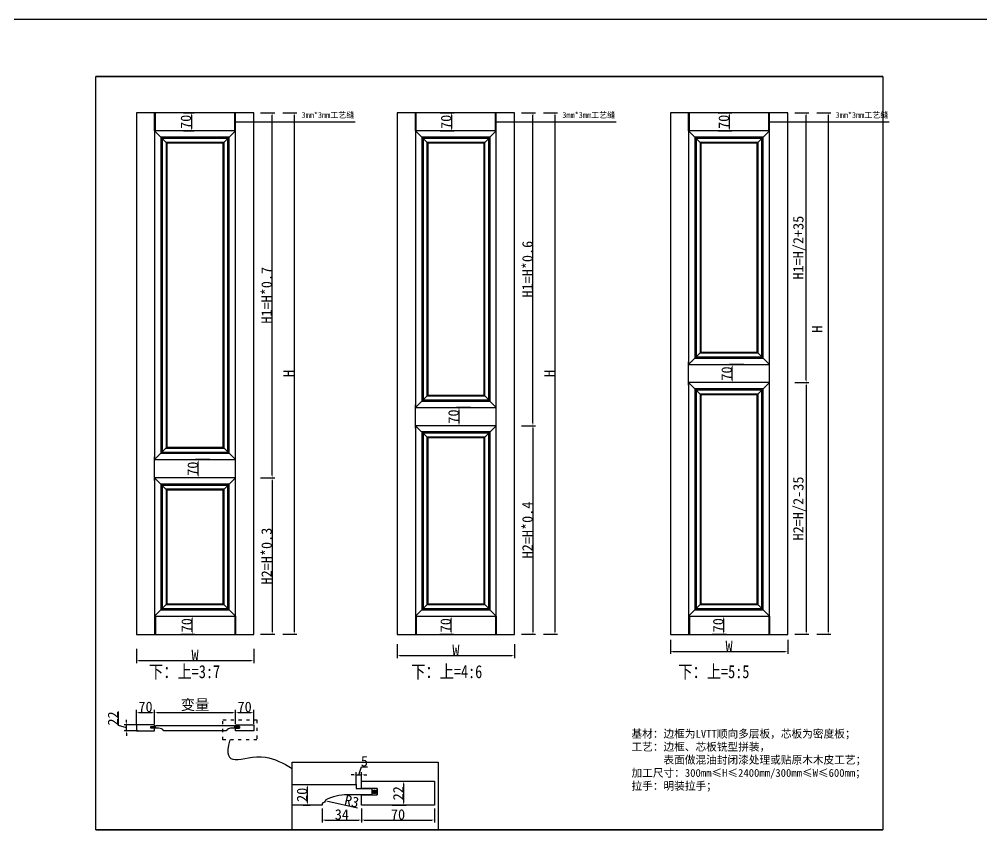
# Model space of a CAD drawing. Header units: millimetres. Extents: x 85186 to 129000, y -77269 to -36327.
# Drawn here: x 95786 to 99476, y -52886 to -49779 of the extents above; entities that cross this region are included whole.
import ezdxf

# ---------------------------------------------------------------- set-up
doc = ezdxf.new("R2010")
doc.units = ezdxf.units.MM
doc.linetypes.add('100', pattern=[30, 12, -18])
doc.styles.add('KLF-1_宋体', font='SimSun.ttf')
doc.styles.get("Standard").update_dxf_attribs({"font": 'SimSun.ttf'})
doc.styles.add('ZB_宋体', font='SimSun.ttf')
doc.styles.add('宋体', font='SimSun.ttf', dxfattribs={"width": 0.8})
doc.dimstyles.new('客来福标注小', dxfattribs={"dimscale": 20, "dimtxt": 2, "dimasz": 0.5, "dimexe": 0.5, "dimexo": 0, "dimgap": 0.05, "dimtad": 1, "dimdec": 0, "dimzin": 0, "dimdsep": 46, "dimtxsty": 'Standard', "dimcen": 0, "dimclrd": 256, "dimclre": 256, "dimclrt": 256, "dimadec": 0, "dimazin": 0, "dimtfac": 1, "dimtdec": 0, "dimtofl": 0, "dimtmove": 1, "dimatfit": 3, "dimfxl": 2.2, "dimfxlon": 1, "dimtolj": 1, "dimtzin": 0, "dimarcsym": 0})

# ---------------------------------------------------------------- blocks, each defined once
blk = doc.blocks.new('*D3451')
at = {"lineweight": -2, "transparency": 16777216}
for p, q in [((96796.1, -50137.1), (96850.1, -50137.1)), ((96840.1, -50147.1), (96840.1, -52127.1)), ((96796.1, -52137.1), (96850.1, -52137.1))]:
    blk.add_line(p, q, dxfattribs=at)
at = {"transparency": 16777216}
for points in [[(96838.4, -50147.1), (96841.8, -50147.1), (96840.1, -50137.1)], [(96838.4, -52127.1), (96841.8, -52127.1), (96840.1, -52137.1)]]:
    blk.add_solid(points, dxfattribs=at)
at = {"layer": 'Defpoints', "color": 0, "transparency": 16777216}
for p in [(96729.6, -50137.1), (96729.6, -52137.1), (96840.1, -52137.1)]:
    blk.add_point(p, dxfattribs=at)
at = {"transparency": 16777216, "insert": (96819.1, -51137.1), "char_height": 40, "attachment_point": 5, "rotation": 90, "style": 'ZB_宋体'}
blk.add_mtext('\\A1;H', dxfattribs=at)
blk = doc.blocks.new('*D3452')
at = {"lineweight": -2, "transparency": 16777216}
for p, q in [((96711.7, -51537.1), (96765.7, -51537.1)), ((96755.7, -51547.1), (96755.7, -52127.1)), ((96711.7, -52137.1), (96765.7, -52137.1))]:
    blk.add_line(p, q, dxfattribs=at)
at = {"transparency": 16777216}
for points in [[(96754.1, -51547.1), (96757.4, -51547.1), (96755.7, -51537.1)], [(96754.1, -52127.1), (96757.4, -52127.1), (96755.7, -52137.1)]]:
    blk.add_solid(points, dxfattribs=at)
at = {"layer": 'Defpoints', "color": 0, "transparency": 16777216}
for p in [(96615.2, -51537.1), (96685.2, -52137.1), (96755.7, -52137.1)]:
    blk.add_point(p, dxfattribs=at)
at = {"transparency": 16777216, "insert": (96734.7, -51837.1), "char_height": 40, "attachment_point": 5, "rotation": 90, "style": 'ZB_宋体'}
blk.add_mtext('\\A1;H2=H*0.3', dxfattribs=at)
blk = doc.blocks.new('*D3453')
at = {"lineweight": -2, "transparency": 16777216}
for p, q in [((96711.7, -50137.1), (96765.7, -50137.1)), ((96755.7, -51527.1), (96755.7, -50147.1)), ((96711.7, -51537.1), (96765.7, -51537.1))]:
    blk.add_line(p, q, dxfattribs=at)
at = {"transparency": 16777216}
for points in [[(96754.1, -50147.1), (96757.4, -50147.1), (96755.7, -50137.1)], [(96754.1, -51527.1), (96757.4, -51527.1), (96755.7, -51537.1)]]:
    blk.add_solid(points, dxfattribs=at)
at = {"layer": 'Defpoints', "color": 0, "transparency": 16777216}
for p in [(96615.2, -50137.1), (96755.7, -50137.1), (96615.2, -51537.1)]:
    blk.add_point(p, dxfattribs=at)
at = {"transparency": 16777216, "insert": (96734.7, -50837.1), "char_height": 40, "attachment_point": 5, "rotation": 90, "style": 'ZB_宋体'}
blk.add_mtext('\\A1;H1=H*0.7', dxfattribs=at)
blk = doc.blocks.new('*D3454')
at = {"lineweight": -2, "transparency": 16777216}
for p, q in [((96235.2, -52193.2), (96235.2, -52247.2)), ((96685.2, -52193.2), (96685.2, -52247.2)), ((96245.2, -52237.2), (96675.2, -52237.2))]:
    blk.add_line(p, q, dxfattribs=at)
at = {"transparency": 16777216}
for points in [[(96245.2, -52235.5), (96245.2, -52238.9), (96235.2, -52237.2)], [(96675.2, -52235.5), (96675.2, -52238.9), (96685.2, -52237.2)]]:
    blk.add_solid(points, dxfattribs=at)
at = {"layer": 'Defpoints', "color": 0, "transparency": 16777216}
for p in [(96235.2, -52064.8), (96685.2, -52064.8), (96685.2, -52237.2)]:
    blk.add_point(p, dxfattribs=at)
at = {"transparency": 16777216, "insert": (96460.2, -52216.2), "char_height": 40, "attachment_point": 5}
blk.add_mtext('\\A1;W', dxfattribs=at)
blk = doc.blocks.new('*D3455')
at = {"lineweight": -2, "transparency": 16777216}
for p, q in [((96516.3, -51467.1), (96462.3, -51467.1)), ((96472.3, -51527.1), (96472.3, -51477.1)), ((96516.3, -51537.1), (96462.3, -51537.1))]:
    blk.add_line(p, q, dxfattribs=at)
at = {"transparency": 16777216}
for points in [[(96470.6, -51477.1), (96473.9, -51477.1), (96472.3, -51467.1)], [(96470.6, -51527.1), (96473.9, -51527.1), (96472.3, -51537.1)]]:
    blk.add_solid(points, dxfattribs=at)
at = {"layer": 'Defpoints', "color": 0, "transparency": 16777216}
for p in [(96472.3, -51467.1), (96615.2, -51467.1), (96615.2, -51537.1)]:
    blk.add_point(p, dxfattribs=at)
at = {"transparency": 16777216, "insert": (96451.3, -51502.1), "char_height": 40, "attachment_point": 5, "rotation": 90, "style": 'ZB_宋体'}
blk.add_mtext('\\A1;70', dxfattribs=at)
blk = doc.blocks.new('*D3456')
at = {"lineweight": -2, "transparency": 16777216}
for p, q in [((97795.9, -50137.1), (97849.9, -50137.1)), ((97839.9, -50147.1), (97839.9, -52127.1)), ((97795.9, -52137.1), (97849.9, -52137.1))]:
    blk.add_line(p, q, dxfattribs=at)
at = {"transparency": 16777216}
for points in [[(97838.3, -50147.1), (97841.6, -50147.1), (97839.9, -50137.1)], [(97838.3, -52127.1), (97841.6, -52127.1), (97839.9, -52137.1)]]:
    blk.add_solid(points, dxfattribs=at)
at = {"layer": 'Defpoints', "color": 0, "transparency": 16777216}
for p in [(97729.5, -50137.1), (97729.5, -52137.1), (97839.9, -52137.1)]:
    blk.add_point(p, dxfattribs=at)
at = {"transparency": 16777216, "insert": (97818.9, -51137.1), "char_height": 40, "attachment_point": 5, "rotation": 90, "style": 'ZB_宋体'}
blk.add_mtext('\\A1;H', dxfattribs=at)
blk = doc.blocks.new('*D3457')
at = {"lineweight": -2, "transparency": 16777216}
for p, q in [((97711.6, -51337.1), (97765.6, -51337.1)), ((97755.6, -51347.1), (97755.6, -52127.1)), ((97711.6, -52137.1), (97765.6, -52137.1))]:
    blk.add_line(p, q, dxfattribs=at)
at = {"transparency": 16777216}
for points in [[(97753.9, -51347.1), (97757.2, -51347.1), (97755.6, -51337.1)], [(97753.9, -52127.1), (97757.2, -52127.1), (97755.6, -52137.1)]]:
    blk.add_solid(points, dxfattribs=at)
at = {"layer": 'Defpoints', "color": 0, "transparency": 16777216}
for p in [(97615.1, -51337.1), (97685.1, -52137.1), (97755.6, -52137.1)]:
    blk.add_point(p, dxfattribs=at)
at = {"transparency": 16777216, "insert": (97734.6, -51737.1), "char_height": 40, "attachment_point": 5, "rotation": 90, "style": 'ZB_宋体'}
blk.add_mtext('\\A1;H2=H*0.4', dxfattribs=at)
blk = doc.blocks.new('*D3458')
at = {"lineweight": -2, "transparency": 16777216}
for p, q in [((97711.6, -50137.1), (97765.6, -50137.1)), ((97755.6, -51327.1), (97755.6, -50147.1)), ((97711.6, -51337.1), (97765.6, -51337.1))]:
    blk.add_line(p, q, dxfattribs=at)
at = {"transparency": 16777216}
for points in [[(97753.9, -50147.1), (97757.2, -50147.1), (97755.6, -50137.1)], [(97753.9, -51327.1), (97757.2, -51327.1), (97755.6, -51337.1)]]:
    blk.add_solid(points, dxfattribs=at)
at = {"layer": 'Defpoints', "color": 0, "transparency": 16777216}
for p in [(97615.1, -50137.1), (97755.6, -50137.1), (97615.1, -51337.1)]:
    blk.add_point(p, dxfattribs=at)
at = {"transparency": 16777216, "insert": (97734.6, -50737.1), "char_height": 40, "attachment_point": 5, "rotation": 90, "style": 'ZB_宋体'}
blk.add_mtext('\\A1;H1=H*0.6', dxfattribs=at)
blk = doc.blocks.new('*D3459')
at = {"lineweight": -2, "transparency": 16777216}
for p, q in [((97235.1, -52174.3), (97235.1, -52228.3)), ((97685.1, -52174.3), (97685.1, -52228.3)), ((97245.1, -52218.3), (97675.1, -52218.3))]:
    blk.add_line(p, q, dxfattribs=at)
at = {"transparency": 16777216}
for points in [[(97245.1, -52216.7), (97245.1, -52220), (97235.1, -52218.3)], [(97675.1, -52216.7), (97675.1, -52220), (97685.1, -52218.3)]]:
    blk.add_solid(points, dxfattribs=at)
at = {"layer": 'Defpoints', "color": 0, "transparency": 16777216}
for p in [(97235.1, -52045.9), (97685.1, -52045.9), (97685.1, -52218.3)]:
    blk.add_point(p, dxfattribs=at)
at = {"transparency": 16777216, "insert": (97460.1, -52197.3), "char_height": 40, "attachment_point": 5}
blk.add_mtext('\\A1;W', dxfattribs=at)
blk = doc.blocks.new('*D3460')
at = {"lineweight": -2, "transparency": 16777216}
for p, q in [((97516.1, -51267.1), (97462.1, -51267.1)), ((97472.1, -51327.1), (97472.1, -51277.1)), ((97516.1, -51337.1), (97462.1, -51337.1))]:
    blk.add_line(p, q, dxfattribs=at)
at = {"transparency": 16777216}
for points in [[(97470.4, -51277.1), (97473.8, -51277.1), (97472.1, -51267.1)], [(97470.4, -51327.1), (97473.8, -51327.1), (97472.1, -51337.1)]]:
    blk.add_solid(points, dxfattribs=at)
at = {"layer": 'Defpoints', "color": 0, "transparency": 16777216}
for p in [(97472.1, -51267.1), (97615.1, -51267.1), (97615.1, -51337.1)]:
    blk.add_point(p, dxfattribs=at)
at = {"transparency": 16777216, "insert": (97451.1, -51302.1), "char_height": 40, "attachment_point": 5, "rotation": 90, "style": 'ZB_宋体'}
blk.add_mtext('\\A1;70', dxfattribs=at)
blk = doc.blocks.new('*D3461')
at = {"lineweight": -2, "transparency": 16777216}
for p, q in [((98843.3, -50137.1), (98897.3, -50137.1)), ((98887.3, -50147.1), (98887.3, -52127.1)), ((98843.3, -52137.1), (98897.3, -52137.1))]:
    blk.add_line(p, q, dxfattribs=at)
at = {"transparency": 16777216}
for points in [[(98885.6, -50147.1), (98888.9, -50147.1), (98887.3, -50137.1)], [(98885.6, -52127.1), (98888.9, -52127.1), (98887.3, -52137.1)]]:
    blk.add_solid(points, dxfattribs=at)
at = {"layer": 'Defpoints', "color": 0, "transparency": 16777216}
for p in [(98776.8, -50137.1), (98776.8, -52137.1), (98887.3, -52137.1)]:
    blk.add_point(p, dxfattribs=at)
at = {"transparency": 16777216, "insert": (98845.3, -50967.1), "char_height": 40, "attachment_point": 5, "rotation": 90, "style": 'ZB_宋体'}
blk.add_mtext('\\A1;H', dxfattribs=at)
blk = doc.blocks.new('*D3462')
at = {"lineweight": -2, "transparency": 16777216}
for p, q in [((98282.4, -52158.3), (98282.4, -52212.3)), ((98732.4, -52158.3), (98732.4, -52212.3)), ((98292.4, -52202.3), (98722.4, -52202.3))]:
    blk.add_line(p, q, dxfattribs=at)
at = {"transparency": 16777216}
for points in [[(98292.4, -52200.6), (98292.4, -52204), (98282.4, -52202.3)], [(98722.4, -52200.6), (98722.4, -52204), (98732.4, -52202.3)]]:
    blk.add_solid(points, dxfattribs=at)
at = {"layer": 'Defpoints', "color": 0, "transparency": 16777216}
for p in [(98282.4, -52029.9), (98732.4, -52029.9), (98732.4, -52202.3)]:
    blk.add_point(p, dxfattribs=at)
at = {"transparency": 16777216, "insert": (98507.4, -52181.3), "char_height": 40, "attachment_point": 5}
blk.add_mtext('\\A1;W', dxfattribs=at)
blk = doc.blocks.new('*D3463')
at = {"lineweight": -2, "transparency": 16777216}
for p, q in [((98563.4, -51102.1), (98509.4, -51102.1)), ((98519.4, -51162.1), (98519.4, -51112.1)), ((98563.4, -51172.1), (98509.4, -51172.1))]:
    blk.add_line(p, q, dxfattribs=at)
at = {"transparency": 16777216}
for points in [[(98517.8, -51112.1), (98521.1, -51112.1), (98519.4, -51102.1)], [(98517.8, -51162.1), (98521.1, -51162.1), (98519.4, -51172.1)]]:
    blk.add_solid(points, dxfattribs=at)
at = {"layer": 'Defpoints', "color": 0, "transparency": 16777216}
for p in [(98519.4, -51102.1), (98662.4, -51102.1), (98662.4, -51172.1)]:
    blk.add_point(p, dxfattribs=at)
at = {"transparency": 16777216, "insert": (98498.4, -51137.1), "char_height": 40, "attachment_point": 5, "rotation": 90, "style": 'ZB_宋体'}
blk.add_mtext('\\A1;70', dxfattribs=at)
blk = doc.blocks.new('*D3464')
at = {"lineweight": -2, "transparency": 16777216}
for p, q in [((98758.9, -51172.1), (98812.9, -51172.1)), ((98802.9, -51182.1), (98802.9, -52127.1)), ((98758.9, -52137.1), (98812.9, -52137.1))]:
    blk.add_line(p, q, dxfattribs=at)
at = {"transparency": 16777216}
for points in [[(98801.2, -51182.1), (98804.6, -51182.1), (98802.9, -51172.1)], [(98801.2, -52127.1), (98804.6, -52127.1), (98802.9, -52137.1)]]:
    blk.add_solid(points, dxfattribs=at)
at = {"layer": 'Defpoints', "color": 0, "transparency": 16777216}
for p in [(98672.4, -51172.1), (98732.4, -52137.1), (98802.9, -52137.1)]:
    blk.add_point(p, dxfattribs=at)
at = {"transparency": 16777216, "insert": (98777.6, -51654.6), "char_height": 40, "attachment_point": 5, "rotation": 90, "style": 'ZB_宋体'}
blk.add_mtext('\\A1;H2=H/2-35', dxfattribs=at)
blk = doc.blocks.new('*D3465')
at = {"lineweight": -2, "transparency": 16777216}
for p, q in [((98758.9, -50137.1), (98812.9, -50137.1)), ((98802.9, -51162.1), (98802.9, -50147.1)), ((98758.9, -51172.1), (98812.9, -51172.1))]:
    blk.add_line(p, q, dxfattribs=at)
at = {"transparency": 16777216}
for points in [[(98801.2, -50147.1), (98804.6, -50147.1), (98802.9, -50137.1)], [(98801.2, -51162.1), (98804.6, -51162.1), (98802.9, -51172.1)]]:
    blk.add_solid(points, dxfattribs=at)
at = {"layer": 'Defpoints', "color": 0, "transparency": 16777216}
for p in [(98672.4, -50137.1), (98802.9, -50137.1), (98672.4, -51172.1)]:
    blk.add_point(p, dxfattribs=at)
at = {"transparency": 16777216, "insert": (98777.6, -50654.6), "char_height": 40, "attachment_point": 5, "rotation": 90, "style": 'ZB_宋体'}
blk.add_mtext('\\A1;H1=H/2+35', dxfattribs=at)
blk = doc.blocks.new('*D3466')
at = {"lineweight": -2, "transparency": 16777216}
for p, q in [((96415.7, -50137.1), (96456.2, -50137.1)), ((96446.2, -50147.1), (96446.2, -50197.1)), ((96415.7, -50207.1), (96456.2, -50207.1))]:
    blk.add_line(p, q, dxfattribs=at)
at = {"transparency": 16777216}
for points in [[(96444.5, -50147.1), (96447.9, -50147.1), (96446.2, -50137.1)], [(96444.5, -50197.1), (96447.9, -50197.1), (96446.2, -50207.1)]]:
    blk.add_solid(points, dxfattribs=at)
at = {"layer": 'Defpoints', "color": 0, "transparency": 16777216}
for p in [(96415.7, -50137.1), (96415.7, -50207.1), (96446.2, -50207.1)]:
    blk.add_point(p, dxfattribs=at)
at = {"transparency": 16777216, "insert": (96425.2, -50172.1), "char_height": 40, "attachment_point": 5, "rotation": 90}
blk.add_mtext('\\A1;70', dxfattribs=at)
blk = doc.blocks.new('*D3467')
at = {"lineweight": -2, "transparency": 16777216}
for p, q in [((97399.9, -50137.1), (97453.9, -50137.1)), ((97443.9, -50147.1), (97443.9, -50197.1)), ((97399.9, -50207.1), (97453.9, -50207.1))]:
    blk.add_line(p, q, dxfattribs=at)
at = {"transparency": 16777216}
for points in [[(97442.2, -50147.1), (97445.6, -50147.1), (97443.9, -50137.1)], [(97442.2, -50197.1), (97445.6, -50197.1), (97443.9, -50207.1)]]:
    blk.add_solid(points, dxfattribs=at)
at = {"layer": 'Defpoints', "color": 0, "transparency": 16777216}
for p in [(97377.1, -50137.1), (97377.1, -50207.1), (97443.9, -50207.1)]:
    blk.add_point(p, dxfattribs=at)
at = {"transparency": 16777216, "insert": (97422.9, -50172.1), "char_height": 40, "attachment_point": 5, "rotation": 90}
blk.add_mtext('\\A1;70', dxfattribs=at)
blk = doc.blocks.new('*D3468')
at = {"lineweight": -2, "transparency": 16777216}
for p, q in [((98465.4, -50137.1), (98518.2, -50137.1)), ((98508.2, -50147.1), (98508.2, -50197.1)), ((98465.4, -50207.1), (98518.2, -50207.1))]:
    blk.add_line(p, q, dxfattribs=at)
at = {"transparency": 16777216}
for points in [[(98506.5, -50147.1), (98509.9, -50147.1), (98508.2, -50137.1)], [(98506.5, -50197.1), (98509.9, -50197.1), (98508.2, -50207.1)]]:
    blk.add_solid(points, dxfattribs=at)
at = {"layer": 'Defpoints', "color": 0, "transparency": 16777216}
for p in [(98465.4, -50137.1), (98465.4, -50207.1), (98508.2, -50207.1)]:
    blk.add_point(p, dxfattribs=at)
at = {"transparency": 16777216, "insert": (98487.2, -50172.1), "char_height": 40, "attachment_point": 5, "rotation": 90}
blk.add_mtext('\\A1;70', dxfattribs=at)
blk = doc.blocks.new('*D3469')
at = {"lineweight": -2, "transparency": 16777216}
for p, q in [((98443, -52067.1), (98497, -52067.1)), ((98487, -52127.1), (98487, -52077.1)), ((98443, -52137.1), (98497, -52137.1))]:
    blk.add_line(p, q, dxfattribs=at)
at = {"transparency": 16777216}
for points in [[(98485.3, -52077.1), (98488.7, -52077.1), (98487, -52067.1)], [(98485.3, -52127.1), (98488.7, -52127.1), (98487, -52137.1)]]:
    blk.add_solid(points, dxfattribs=at)
at = {"layer": 'Defpoints', "color": 0, "transparency": 16777216}
for p in [(98431.9, -52067.1), (98487, -52067.1), (98431.9, -52137.1)]:
    blk.add_point(p, dxfattribs=at)
at = {"transparency": 16777216, "insert": (98466, -52102.1), "char_height": 40, "attachment_point": 5, "rotation": 90}
blk.add_mtext('\\A1;70', dxfattribs=at)
blk = doc.blocks.new('*D3470')
at = {"lineweight": -2, "transparency": 16777216}
for p, q in [((97398.1, -52067.1), (97452.1, -52067.1)), ((97442.1, -52127.1), (97442.1, -52077.1)), ((97398.1, -52137.1), (97452.1, -52137.1))]:
    blk.add_line(p, q, dxfattribs=at)
at = {"transparency": 16777216}
for points in [[(97440.4, -52077.1), (97443.7, -52077.1), (97442.1, -52067.1)], [(97440.4, -52127.1), (97443.7, -52127.1), (97442.1, -52137.1)]]:
    blk.add_solid(points, dxfattribs=at)
at = {"layer": 'Defpoints', "color": 0, "transparency": 16777216}
for p in [(97390.7, -52067.1), (97442.1, -52067.1), (97390.7, -52137.1)]:
    blk.add_point(p, dxfattribs=at)
at = {"transparency": 16777216, "insert": (97421.1, -52102.1), "char_height": 40, "attachment_point": 5, "rotation": 90}
blk.add_mtext('\\A1;70', dxfattribs=at)
blk = doc.blocks.new('*D3471')
at = {"lineweight": -2, "transparency": 16777216}
for p, q in [((96405.3, -52067.1), (96459.3, -52067.1)), ((96449.3, -52127.1), (96449.3, -52077.1)), ((96405.3, -52137.1), (96459.3, -52137.1))]:
    blk.add_line(p, q, dxfattribs=at)
at = {"transparency": 16777216}
for points in [[(96447.6, -52077.1), (96451, -52077.1), (96449.3, -52067.1)], [(96447.6, -52127.1), (96451, -52127.1), (96449.3, -52137.1)]]:
    blk.add_solid(points, dxfattribs=at)
at = {"layer": 'Defpoints', "color": 0, "transparency": 16777216}
for p in [(96400.6, -52067.1), (96449.3, -52067.1), (96400.6, -52137.1)]:
    blk.add_point(p, dxfattribs=at)
at = {"transparency": 16777216, "insert": (96428.3, -52102.1), "char_height": 40, "attachment_point": 5, "rotation": 90}
blk.add_mtext('\\A1;70', dxfattribs=at)
blk = doc.blocks.new('*D3542')
at = {"lineweight": -2, "transparency": 16777216}
for p, q in [((96235.2, -52480.5), (96235.2, -52426.5)), ((96305.2, -52480.5), (96305.2, -52426.5)), ((96245.2, -52436.5), (96295.2, -52436.5))]:
    blk.add_line(p, q, dxfattribs=at)
at = {"transparency": 16777216}
for points in [[(96245.2, -52434.8), (96245.2, -52438.1), (96235.2, -52436.5)], [(96295.2, -52434.8), (96295.2, -52438.1), (96305.2, -52436.5)]]:
    blk.add_solid(points, dxfattribs=at)
at = {"layer": 'Defpoints', "color": 0, "transparency": 16777216}
for p in [(96305.2, -52436.5), (96235.2, -52484.5), (96305.2, -52484.5)]:
    blk.add_point(p, dxfattribs=at)
at = {"transparency": 16777216, "insert": (96270.2, -52415.5), "char_height": 40, "attachment_point": 5, "style": 'KLF-1_宋体'}
blk.add_mtext('\\A1;70', dxfattribs=at)
blk = doc.blocks.new('*D3543')
at = {"lineweight": -2, "transparency": 16777216}
for p, q in [((96305.2, -52480.5), (96305.2, -52426.5)), ((96615.2, -52480.5), (96615.2, -52426.5)), ((96315.2, -52436.5), (96605.2, -52436.5))]:
    blk.add_line(p, q, dxfattribs=at)
at = {"transparency": 16777216}
for points in [[(96315.2, -52434.8), (96315.2, -52438.1), (96305.2, -52436.5)], [(96605.2, -52434.8), (96605.2, -52438.1), (96615.2, -52436.5)]]:
    blk.add_solid(points, dxfattribs=at)
at = {"layer": 'Defpoints', "color": 0, "transparency": 16777216}
for p in [(96615.2, -52436.5), (96305.2, -52484.5), (96615.2, -52484.5)]:
    blk.add_point(p, dxfattribs=at)
at = {"transparency": 16777216, "insert": (96460.2, -52409.2), "char_height": 40, "attachment_point": 5, "style": 'KLF-1_宋体'}
blk.add_mtext('\\A1;变量', dxfattribs=at)
blk = doc.blocks.new('*D3544')
at = {"lineweight": -2, "transparency": 16777216}
for p, q in [((96615.2, -52480.5), (96615.2, -52426.5)), ((96685.2, -52480.5), (96685.2, -52426.5)), ((96625.2, -52436.5), (96675.2, -52436.5))]:
    blk.add_line(p, q, dxfattribs=at)
at = {"transparency": 16777216}
for points in [[(96625.2, -52434.8), (96625.2, -52438.1), (96615.2, -52436.5)], [(96675.2, -52434.8), (96675.2, -52438.1), (96685.2, -52436.5)]]:
    blk.add_solid(points, dxfattribs=at)
at = {"layer": 'Defpoints', "color": 0, "transparency": 16777216}
for p in [(96685.2, -52436.5), (96615.2, -52484.5), (96685.2, -52484.5)]:
    blk.add_point(p, dxfattribs=at)
at = {"transparency": 16777216, "insert": (96650.2, -52415.5), "char_height": 40, "attachment_point": 5, "style": 'KLF-1_宋体'}
blk.add_mtext('\\A1;70', dxfattribs=at)
blk = doc.blocks.new('*D3545')
at = {"lineweight": -2, "transparency": 16777216}
for p, q in [((96166.4, -52486.1), (96166.4, -52433.4)), ((96197.9, -52474.5), (96197.9, -52464.5)), ((96197.9, -52495.5), (96166.4, -52486.1)), ((96241.9, -52484.5), (96187.9, -52484.5)), ((96197.9, -52506.5), (96197.9, -52484.5)), ((96241.9, -52506.5), (96187.9, -52506.5)), ((96197.9, -52516.5), (96197.9, -52526.5))]:
    blk.add_line(p, q, dxfattribs=at)
at = {"transparency": 16777216}
for points in [[(96196.2, -52474.5), (96199.6, -52474.5), (96197.9, -52484.5)], [(96196.2, -52516.5), (96199.6, -52516.5), (96197.9, -52506.5)]]:
    blk.add_solid(points, dxfattribs=at)
at = {"layer": 'Defpoints', "color": 0, "transparency": 16777216}
for p in [(96197.9, -52484.5), (96263.7, -52484.5), (96263.7, -52506.5)]:
    blk.add_point(p, dxfattribs=at)
at = {"transparency": 16777216, "insert": (96145.4, -52459.7), "char_height": 40, "attachment_point": 5, "rotation": 90, "style": 'KLF-1_宋体'}
blk.add_mtext('\\A1;22', dxfattribs=at)
blk = doc.blocks.new('*D3546')
at = {"lineweight": -2, "transparency": 16777216}
for p, q in [((97098.3, -52805.1), (97098.3, -52859.1)), ((97378.3, -52805.1), (97378.3, -52859.1)), ((97108.3, -52849.1), (97368.3, -52849.1))]:
    blk.add_line(p, q, dxfattribs=at)
at = {"transparency": 16777216}
for points in [[(97108.3, -52847.4), (97108.3, -52850.8), (97098.3, -52849.1)], [(97368.3, -52847.4), (97368.3, -52850.8), (97378.3, -52849.1)]]:
    blk.add_solid(points, dxfattribs=at)
at = {"layer": 'Defpoints', "color": 0, "transparency": 16777216}
for p in [(97098.3, -52792.5), (97378.3, -52792.5), (97378.3, -52849.1)]:
    blk.add_point(p, dxfattribs=at)
at = {"transparency": 16777216, "insert": (97238.3, -52828.1), "char_height": 40, "attachment_point": 5, "style": 'KLF-1_宋体'}
blk.add_mtext('\\A1;70', dxfattribs=at)
blk = doc.blocks.new('*D3547')
at = {"lineweight": -2, "transparency": 16777216}
for p, q in [((97216.1, -52700.5), (97270.1, -52700.5)), ((97260.1, -52782.5), (97260.1, -52710.5)), ((97216.1, -52792.5), (97270.1, -52792.5))]:
    blk.add_line(p, q, dxfattribs=at)
at = {"transparency": 16777216}
for points in [[(97258.4, -52710.5), (97261.8, -52710.5), (97260.1, -52700.5)], [(97258.4, -52782.5), (97261.8, -52782.5), (97260.1, -52792.5)]]:
    blk.add_solid(points, dxfattribs=at)
at = {"layer": 'Defpoints', "color": 0, "transparency": 16777216}
for p in [(97129.2, -52700.5), (97260.1, -52700.5), (97129.2, -52792.5)]:
    blk.add_point(p, dxfattribs=at)
at = {"transparency": 16777216, "insert": (97239.1, -52746.5), "char_height": 40, "attachment_point": 5, "rotation": 90, "style": 'KLF-1_宋体'}
blk.add_mtext('\\A1;22', dxfattribs=at)
blk = doc.blocks.new('*D3548')
at = {"lineweight": -2, "transparency": 16777216}
for p, q in [((96947.8, -52805.1), (96947.8, -52859.1)), ((97098.3, -52805.1), (97098.3, -52859.1)), ((96957.8, -52849.1), (97088.3, -52849.1))]:
    blk.add_line(p, q, dxfattribs=at)
at = {"transparency": 16777216}
for points in [[(96957.8, -52847.4), (96957.8, -52850.8), (96947.8, -52849.1)], [(97088.3, -52847.4), (97088.3, -52850.8), (97098.3, -52849.1)]]:
    blk.add_solid(points, dxfattribs=at)
at = {"layer": 'Defpoints', "color": 0, "transparency": 16777216}
for p in [(96947.8, -52792.5), (97098.3, -52792.5), (97098.3, -52849.1)]:
    blk.add_point(p, dxfattribs=at)
at = {"transparency": 16777216, "insert": (97023.1, -52828.1), "char_height": 40, "attachment_point": 5, "style": 'KLF-1_宋体'}
blk.add_mtext('\\A1;34', dxfattribs=at)
blk = doc.blocks.new('*D3549')
at = {"lineweight": -2, "transparency": 16777216}
blk.add_line((97082.5, -52803.8), (96969.3, -52777.5), dxfattribs=at)
at = {"transparency": 16777216}
blk.add_solid([(96969.6, -52775.9), (96968.9, -52779.1), (96959.5, -52775.2)], dxfattribs=at)
at = {"layer": 'Defpoints', "color": 0, "transparency": 16777216}
for p in [(96947.8, -52772.5), (96959.5, -52775.2)]:
    blk.add_point(p, dxfattribs=at)
at = {"transparency": 16777216, "insert": (97061.1, -52777.3), "char_height": 40, "attachment_point": 5, "rotation": 346.8951, "style": 'KLF-1_宋体'}
blk.add_mtext('\\A1;R3', dxfattribs=at)
blk = doc.blocks.new('*D3550')
at = {"lineweight": -2, "transparency": 16777216}
for p, q in [((97088.3, -52676), (97097.7, -52644.5)), ((97097.7, -52644.5), (97121.4, -52644.5)), ((97068.3, -52676), (97058.3, -52676)), ((97078.3, -52712.5), (97078.3, -52666)), ((97078.3, -52676), (97098.3, -52676)), ((97098.3, -52712.5), (97098.3, -52666)), ((97108.3, -52676), (97118.3, -52676))]:
    blk.add_line(p, q, dxfattribs=at)
at = {"transparency": 16777216}
for points in [[(97068.3, -52674.3), (97068.3, -52677.6), (97078.3, -52676)], [(97108.3, -52674.3), (97108.3, -52677.6), (97098.3, -52676)]]:
    blk.add_solid(points, dxfattribs=at)
at = {"layer": 'Defpoints', "color": 0, "transparency": 16777216}
for p in [(97098.3, -52676), (97078.3, -52712.5), (97098.3, -52712.5)]:
    blk.add_point(p, dxfattribs=at)
at = {"transparency": 16777216, "insert": (97109.6, -52623.5), "char_height": 40, "attachment_point": 5, "style": 'KLF-1_宋体'}
blk.add_mtext('\\A1;5', dxfattribs=at)
blk = doc.blocks.new('*D3551')
at = {"lineweight": -2, "transparency": 16777216}
for p, q in [((96875, -52712.5), (96901.5, -52712.5)), ((96891.5, -52782.5), (96891.5, -52722.5)), ((96875, -52792.5), (96901.5, -52792.5))]:
    blk.add_line(p, q, dxfattribs=at)
at = {"transparency": 16777216}
for points in [[(96889.9, -52722.5), (96893.2, -52722.5), (96891.5, -52712.5)], [(96889.9, -52782.5), (96893.2, -52782.5), (96891.5, -52792.5)]]:
    blk.add_solid(points, dxfattribs=at)
at = {"layer": 'Defpoints', "color": 0, "transparency": 16777216}
for p in [(96875, -52712.5), (96891.5, -52712.5), (96875, -52792.5)]:
    blk.add_point(p, dxfattribs=at)
at = {"transparency": 16777216, "insert": (96870.5, -52752.5), "char_height": 40, "attachment_point": 5, "rotation": 90, "style": 'KLF-1_宋体'}
blk.add_mtext('\\A1;20', dxfattribs=at)

msp = doc.modelspace()

# ---------------------------------------------------------------- hatches: boundary and pattern name
h = msp.add_hatch(color=256)
edge = h.paths.add_edge_path()
edge.add_ellipse((96292.73, -52493.679), major_axis=(-2.5, 0), ratio=0.81345587, start_angle=0, end_angle=360)
h = msp.add_hatch(color=256)
edge = h.paths.add_edge_path()
edge.add_ellipse((96627.73, -52493.923), major_axis=(2.5, 0), ratio=0.82248162, start_angle=0, end_angle=360, ccw=False)
h = msp.add_hatch(color=256)
edge = h.paths.add_edge_path()
edge.add_ellipse((97148.279, -52740.486), major_axis=(10, 0), ratio=0.54947899, start_angle=0, end_angle=360, ccw=False)

# ---------------------------------------------------------------- linework, layer by layer
for p, q in [((85318.615, -49778.748), (128999.726, -49778.748)), ((97389.591, -49997.685), (96594.81, -49997.685)), ((97721.053, -49997.685), (97389.591, -49997.685)), ((97389.591, -49997.685), (98534.723, -49997.685)), ((98534.723, -49997.685), (97721.053, -49997.685)), ((99096.806, -49997.685), (98534.723, -49997.685)), ((99096.806, -49997.685), (98534.723, -49997.685)), ((96685.23, -50137.11), (96235.23, -50137.11)), ((96235.23, -50137.11), (96235.23, -51467.11)), ((96305.23, -50207.11), (96305.23, -50137.11)), ((96308.23, -50207.11), (96308.23, -50137.11)), ((96612.23, -50207.11), (96612.23, -50137.11)), ((96615.23, -50207.11), (96615.23, -50137.11)), ((96685.23, -51467.11), (96685.23, -50137.11)), ((97685.064, -50137.11), (97235.064, -50137.11)), ((97235.064, -50137.11), (97235.064, -51267.11)), ((97305.064, -50207.11), (97305.064, -50137.11)), ((97308.064, -50207.11), (97308.064, -50137.11)), ((97612.064, -50207.11), (97612.064, -50137.11)), ((97615.064, -50207.11), (97615.064, -50137.11)), ((97685.064, -51267.11), (97685.064, -50137.11)), ((98732.399, -50137.11), (98282.399, -50137.11)), ((98282.399, -50137.11), (98282.399, -51102.11)), ((98352.399, -50207.11), (98352.399, -50137.11)), ((98355.399, -50207.11), (98355.399, -50137.11)), ((98659.399, -50207.11), (98659.399, -50137.11)), ((98662.399, -50207.11), (98662.399, -50137.11)), ((98732.399, -51102.11), (98732.399, -50137.11)), ((96352.23, -50254.11), (96305.23, -50207.11)), ((96568.23, -50254.11), (96615.23, -50207.11)), ((97352.064, -50254.11), (97305.064, -50207.11)), ((97568.064, -50254.11), (97615.064, -50207.11)), ((98399.399, -50254.11), (98352.399, -50207.11)), ((98615.399, -50254.11), (98662.399, -50207.11)), ((98399.399, -51055.11), (98352.399, -51102.11)), ((98615.399, -51055.11), (98662.399, -51102.11)), ((98282.399, -51102.11), (98282.399, -52137.11)), ((98352.399, -51182.11), (98352.399, -51092.11)), ((98362.399, -51092.11), (98362.399, -51092.11)), ((98365.399, -51092.11), (98365.399, -51092.11)), ((98649.399, -51092.11), (98649.399, -51092.11)), ((98652.399, -51092.11), (98652.399, -51092.11)), ((98662.399, -51182.11), (98662.399, -51092.11)), ((98732.399, -52137.11), (98732.399, -51102.11)), ((98399.399, -51219.11), (98352.399, -51172.11)), ((98615.399, -51219.11), (98662.399, -51172.11)), ((97352.064, -51220.11), (97305.064, -51267.11)), ((97568.064, -51220.11), (97615.064, -51267.11)), ((97235.064, -51267.11), (97235.064, -52137.11)), ((97305.064, -51347.11), (97305.064, -51257.11)), ((97315.064, -51257.11), (97315.064, -51257.11)), ((97318.064, -51257.11), (97318.064, -51257.11)), ((97602.064, -51257.11), (97602.064, -51257.11)), ((97605.064, -51257.11), (97605.064, -51257.11)), ((97615.064, -51347.11), (97615.064, -51257.11)), ((97685.064, -52137.11), (97685.064, -51267.11)), ((97352.064, -51384.11), (97305.064, -51337.11)), ((97568.064, -51384.11), (97615.064, -51337.11)), ((96352.23, -51420.11), (96305.23, -51467.11)), ((96568.23, -51420.11), (96615.23, -51467.11)), ((96235.23, -51467.11), (96235.23, -52137.11)), ((96305.23, -51547.11), (96305.23, -51457.11)), ((96315.23, -51457.11), (96315.23, -51457.11)), ((96318.23, -51457.11), (96318.23, -51457.11)), ((96602.23, -51457.11), (96602.23, -51457.11)), ((96605.23, -51457.11), (96605.23, -51457.11)), ((96615.23, -51547.11), (96615.23, -51457.11)), ((96685.23, -52137.11), (96685.23, -51467.11)), ((96352.23, -51584.11), (96305.23, -51537.11)), ((96568.23, -51584.11), (96615.23, -51537.11)), ((96352.23, -52020.11), (96305.23, -52067.11)), ((96568.23, -52020.11), (96615.23, -52067.11)), ((97352.064, -52020.11), (97305.064, -52067.11)), ((97568.064, -52020.11), (97615.064, -52067.11)), ((98399.399, -52020.11), (98352.399, -52067.11)), ((98615.399, -52020.11), (98662.399, -52067.11)), ((96612.23, -52067.11), (96612.23, -52137.11)), ((96615.23, -52067.11), (96615.23, -52137.11)), ((97612.064, -52067.11), (97612.064, -52137.11)), ((97615.064, -52067.11), (97615.064, -52137.11)), ((98659.399, -52067.11), (98659.399, -52137.11)), ((98662.399, -52067.11), (98662.399, -52137.11)), ((96235.23, -52137.11), (96685.23, -52137.11)), ((97235.064, -52137.11), (97685.064, -52137.11)), ((98282.399, -52137.11), (98732.399, -52137.11)), ((96310.23, -52490.527), (96310.23, -52486.527)), ((96079.708, -52886.379), (99096.806, -52886.379))]:
    msp.add_line(p, q)
at = {"color": 0}
for p, q in [((99096.806, -49997.685), (96079.708, -49997.685)), ((96079.708, -49997.685), (99096.806, -49997.685)), ((99096.806, -49997.685), (96079.708, -49997.685)), ((96305.23, -52067.11), (96305.23, -52137.11)), ((96308.23, -52067.11), (96308.23, -52137.11)), ((97305.064, -52067.11), (97305.064, -52137.11)), ((97308.064, -52067.11), (97308.064, -52137.11)), ((98352.399, -52067.11), (98352.399, -52137.11)), ((98355.399, -52067.11), (98355.399, -52137.11))]:
    msp.add_line(p, q, dxfattribs=at)
msp.add_lwpolyline([(96079.708, -49997.685), (99096.806, -49997.685), (99096.806, -52886.379), (96079.708, -52886.379)], close=True, dxfattribs=at)
for points in [[(96615.23, -51467.11), (96615.23, -50207.11), (96305.23, -50207.11), (96305.23, -51467.11)], [(97615.064, -51267.11), (97615.064, -50207.11), (97305.064, -50207.11), (97305.064, -51267.11)], [(98662.399, -51102.11), (98662.399, -50207.11), (98352.399, -50207.11), (98352.399, -51102.11)], [(96568.23, -51420.11), (96568.23, -50254.11), (96352.23, -50254.11), (96352.23, -51420.11)], [(97568.064, -51220.11), (97568.064, -50254.11), (97352.064, -50254.11), (97352.064, -51220.11)], [(98615.399, -51055.11), (98615.399, -50254.11), (98399.399, -50254.11), (98399.399, -51055.11)], [(98662.399, -52067.11), (98662.399, -51172.11), (98352.399, -51172.11), (98352.399, -52067.11)], [(98615.399, -52020.11), (98615.399, -51219.11), (98399.399, -51219.11), (98399.399, -52020.11)], [(97615.064, -52067.11), (97615.064, -51337.11), (97305.064, -51337.11), (97305.064, -52067.11)], [(97568.064, -52020.11), (97568.064, -51384.11), (97352.064, -51384.11), (97352.064, -52020.11)], [(96615.23, -52067.11), (96615.23, -51537.11), (96305.23, -51537.11), (96305.23, -52067.11)], [(96568.23, -52020.11), (96568.23, -51584.11), (96352.23, -51584.11), (96352.23, -52020.11)], [(96290.23, -52490.527), (96305.23, -52490.527), (96305.23, -52484.527), (96235.23, -52484.527), (96235.23, -52506.527), (96305.23, -52506.527), (96305.23, -52496.527), (96290.23, -52496.527)], [(96630.23, -52490.527), (96615.23, -52490.527), (96615.23, -52484.527), (96685.23, -52484.527), (96685.23, -52506.527), (96615.23, -52506.527), (96615.23, -52496.527), (96630.23, -52496.527)], [(96832.194, -52627.019), (97392.729, -52627.019), (97392.729, -52886.379), (96832.194, -52886.379)], [(97158.279, -52728.486), (97098.279, -52728.486), (97098.279, -52700.486), (97378.279, -52700.486), (97378.279, -52792.486), (97098.279, -52792.486), (97098.279, -52752.486), (97158.279, -52752.486)]]:
    msp.add_lwpolyline(points, close=True)
at = {"color": 252}
for points in [[(96591.23, -51443.11), (96591.23, -50231.11), (96329.23, -50231.11), (96329.23, -51443.11)], [(96586.23, -51438.11), (96586.23, -50236.11), (96334.23, -50236.11), (96334.23, -51438.11)], [(96571.23, -51423.11), (96571.23, -50251.11), (96349.23, -50251.11), (96349.23, -51423.11)], [(97591.064, -51243.11), (97591.064, -50231.11), (97329.064, -50231.11), (97329.064, -51243.11)], [(97586.064, -51238.11), (97586.064, -50236.11), (97334.064, -50236.11), (97334.064, -51238.11)], [(97571.064, -51223.11), (97571.064, -50251.11), (97349.064, -50251.11), (97349.064, -51223.11)], [(98638.399, -51078.11), (98638.399, -50231.11), (98376.399, -50231.11), (98376.399, -51078.11)], [(98633.399, -51073.11), (98633.399, -50236.11), (98381.399, -50236.11), (98381.399, -51073.11)], [(98618.399, -51058.11), (98618.399, -50251.11), (98396.399, -50251.11), (98396.399, -51058.11)], [(98638.399, -52043.11), (98638.399, -51196.11), (98376.399, -51196.11), (98376.399, -52043.11)], [(98633.399, -52038.11), (98633.399, -51201.11), (98381.399, -51201.11), (98381.399, -52038.11)], [(98618.399, -52023.11), (98618.399, -51216.11), (98396.399, -51216.11), (98396.399, -52023.11)], [(97591.064, -52043.11), (97591.064, -51361.11), (97329.064, -51361.11), (97329.064, -52043.11)], [(97586.064, -52038.11), (97586.064, -51366.11), (97334.064, -51366.11), (97334.064, -52038.11)], [(97571.064, -52023.11), (97571.064, -51381.11), (97349.064, -51381.11), (97349.064, -52023.11)], [(96591.23, -52043.11), (96591.23, -51561.11), (96329.23, -51561.11), (96329.23, -52043.11)], [(96586.23, -52038.11), (96586.23, -51566.11), (96334.23, -51566.11), (96334.23, -52038.11)], [(96571.23, -52023.11), (96571.23, -51581.11), (96349.23, -51581.11), (96349.23, -52023.11)]]:
    msp.add_lwpolyline(points, close=True, dxfattribs=at)
at = {"color": 0, "linetype": '100'}
msp.add_lwpolyline([(96567.321, -52465.458), (96697.561, -52465.458), (96697.561, -52542.053), (96567.321, -52542.053)], close=True, dxfattribs=at)
for points in [[(96310.23, -52486.527), (96610.23, -52486.527), (96610.23, -52490.527), (96625.23, -52490.527), (96625.23, -52496.527), (96600.398, -52496.527, 0.16069869), (96584.23, -52501.527), (96584.23, -52501.527, -0.41421356), (96581.23, -52504.527), (96581.23, -52506.527), (96339.23, -52506.527), (96339.23, -52504.527, -0.41421356), (96336.23, -52501.527), (96336.23, -52501.527, 0.12503523), (96315.062, -52496.527), (96295.23, -52496.527), (96295.23, -52490.527), (96310.23, -52490.527)], [(96832.194, -52712.486), (97078.279, -52712.486), (97078.279, -52728.486), (97138.279, -52728.486), (97138.279, -52752.486), (97044.515, -52752.486, 0.12503523), (96959.844, -52772.486), (96959.844, -52772.486, -0.41421356), (96947.844, -52784.486), (96947.844, -52792.486), (96832.194, -52792.486)]]:
    msp.add_lwpolyline(points, format="xyb")
for points in [[(96630.23, -52490.527), (96630.23, -52496.527)], [(97158.279, -52728.486), (97158.279, -52752.486)]]:
    msp.add_lwpolyline(points)
msp.add_ellipse((96292.73, -52493.679), major_axis=(-2.5, 0), ratio=0.81345587)
at = {"extrusion": (0, 0, -1)}
msp.add_ellipse((97148.279, -52740.486), major_axis=(10, 0), ratio=0.54947899, dxfattribs=at)
at = {"color": 0}
msp.add_open_spline([(96593.662, -52542.053), (96575.489, -52600.527), (96607.068, -52633.891), (96715.783, -52588.46), (96799.028, -52631.438), (96832.194, -52650.967)], degree=3, knots=[0, 0, 0, 0, 129.65130543, 285.2320332, 400.54648289, 400.54648289, 400.54648289, 400.54648289], dxfattribs=at)

# ---------------------------------------------------------------- texts
at = {"lineweight": 25, "attachment_point": 1, "style": 'ZB_宋体'}
for s, insert, char_height, width in [('3mm*3mm工艺缝', (96868.413, -50134.834), 22, 652.72448), ('3mm*3mm工艺缝', (97868.247, -50134.834), 22, 652.72448), ('3mm*3mm工艺缝', (98915.582, -50134.834), 22, 652.72448), ('基材：边框为LVTT顺向多层板，芯板为密度板；\\P工艺：边框、芯板铣型拼装，\\P      表面做混油封闭漆处理或贴原木木皮工艺；\\P加工尺寸：300mm≤H≤2400mm/300mm≤W≤600mm；\\P拉手：明装拉手；', (98133.295, -52503.354), 30, 935.35854)]:
    msp.add_mtext(s, dxfattribs=dict(at, insert=insert, char_height=char_height, width=width))
at = {"color": 0, "char_height": 50, "width": 365.74022, "attachment_point": 1, "style": '宋体'}
for s, insert in [('下：上=3:7', (96283.752, -52255.114)), ('下：上=4:6', (97288.751, -52255.114)), ('下：上=5:5', (98312.89, -52255.114))]:
    msp.add_mtext(s, dxfattribs=dict(at, insert=insert))

# ---------------------------------------------------------------- dimensions: what is measured, and where the dimension line sits
at = {"color": 0}
for base, p1, p2, picture, middle in [((96446.207, -50207.11), (96415.689, -50137.11), (96415.689, -50207.11), '*D3466', (96425.207, -50172.11)), ((97443.908, -50207.11), (97377.057, -50137.11), (97377.057, -50207.11), '*D3467', (97422.908, -50172.11)), ((98508.209, -50207.11), (98465.421, -50137.11), (98465.421, -50207.11), '*D3468', (98487.209, -50172.11)), ((96449.302, -52067.11), (96400.593, -52137.11), (96400.593, -52067.11), '*D3471', (96428.302, -52102.11)), ((97442.079, -52067.11), (97390.689, -52137.11), (97390.689, -52067.11), '*D3470', (97421.079, -52102.11)), ((98486.991, -52067.11), (98431.926, -52137.11), (98431.926, -52067.11), '*D3469', (98465.991, -52102.11))]:
    dim = msp.add_linear_dim(base=base, p1=p1, p2=p2, angle=90, dimstyle='客来福标注小', dxfattribs=at)
    dim.commit()
    dim.dimension.update_dxf_attribs({"geometry": picture, "text_midpoint": middle})
for base, p1, p2, text, override, picture, middle in [((96755.745, -50137.11), (96615.23, -51537.11), (96615.23, -50137.11), 'H1=H*0.7', {"dimtxsty": 'ZB_宋体'}, '*D3453', (96734.745, -50837.11)), ((96840.098, -52137.11), (96729.617, -50137.11), (96729.617, -52137.11), 'H', {"dimtxsty": 'ZB_宋体'}, '*D3451', (96819.098, -51137.11)), ((97755.578, -50137.11), (97615.064, -51337.11), (97615.064, -50137.11), 'H1=H*0.6', {"dimtxsty": 'ZB_宋体'}, '*D3458', (97734.578, -50737.11)), ((97839.931, -52137.11), (97729.451, -50137.11), (97729.451, -52137.11), 'H', {"dimtxsty": 'ZB_宋体'}, '*D3456', (97818.931, -51137.11)), ((98802.913, -50137.11), (98672.399, -51172.11), (98672.399, -50137.11), 'H1=H/2+35', {"dimtxsty": 'ZB_宋体'}, '*D3465', (98777.556, -50654.61)), ((98802.913, -52137.11), (98672.399, -51172.11), (98732.399, -52137.11), 'H2=H/2-35', {"dimtxsty": 'ZB_宋体'}, '*D3464', (98777.556, -51654.61)), ((97755.578, -52137.11), (97615.064, -51337.11), (97685.064, -52137.11), 'H2=H*0.4', {"dimtxsty": 'ZB_宋体'}, '*D3457', (97734.578, -51737.11)), ((96755.745, -52137.11), (96615.23, -51537.11), (96685.23, -52137.11), 'H2=H*0.3', {"dimtxsty": 'ZB_宋体'}, '*D3452', (96734.745, -51837.11)), ((96891.545, -52712.486), (96874.98, -52792.486), (96874.98, -52712.486), '20', {"dimtxsty": 'KLF-1_宋体'}, '*D3551', (96870.545, -52752.486)), ((97260.101, -52700.486), (97129.171, -52792.486), (97129.171, -52700.486), '22', {"dimtxsty": 'KLF-1_宋体'}, '*D3547', (97239.101, -52746.486))]:
    dim = msp.add_linear_dim(base=base, p1=p1, p2=p2, angle=90, text=text, dimstyle='客来福标注小', override=override, dxfattribs=at)
    dim.commit()
    dim.dimension.update_dxf_attribs({"geometry": picture, "text_midpoint": middle})
dim = msp.add_linear_dim(base=(98887.266, -52137.11), p1=(98776.786, -50137.11), p2=(98776.786, -52137.11), angle=90, text='H', dimstyle='客来福标注小', override={"dimtxsty": 'ZB_宋体'}, dxfattribs=at)
dim.commit()
dim.dimension.update_dxf_attribs({"geometry": '*D3461', "text_midpoint": (98866.266, -50967.11), "dimtype": 160})
for base, p1, p2, override, picture, middle in [((98519.437, -51102.11), (98662.399, -51172.11), (98662.399, -51102.11), {"dimtxsty": 'ZB_宋体'}, '*D3463', (98498.437, -51137.11)), ((97472.102, -51267.11), (97615.064, -51337.11), (97615.064, -51267.11), {"dimtxsty": 'ZB_宋体'}, '*D3460', (97451.102, -51302.11)), ((96472.268, -51467.11), (96615.23, -51537.11), (96615.23, -51467.11), {"dimtxsty": 'ZB_宋体'}, '*D3455', (96451.268, -51502.11)), ((96197.903, -52484.527), (96263.683, -52506.527), (96263.683, -52484.527), {"dimtxsty": 'KLF-1_宋体'}, '*D3545', (96145.403, -52485.077))]:
    dim = msp.add_linear_dim(base=base, p1=p1, p2=p2, angle=90, dimstyle='客来福标注小', override=override, dxfattribs=at)
    dim.commit()
    dim.dimension.update_dxf_attribs({"geometry": picture, "text_midpoint": middle})
for base, p1, p2, picture, middle in [((97685.064, -52218.328), (97235.064, -52045.946), (97685.064, -52045.946), '*D3459', (97460.064, -52197.328)), ((98732.399, -52202.284), (98282.399, -52029.902), (98732.399, -52029.902), '*D3462', (98507.399, -52181.284)), ((96685.23, -52237.203), (96235.23, -52064.821), (96685.23, -52064.821), '*D3454', (96460.23, -52216.203))]:
    dim = msp.add_linear_dim(base=base, p1=p1, p2=p2, text='W', dimstyle='客来福标注小', dxfattribs=at)
    dim.commit()
    dim.dimension.update_dxf_attribs({"geometry": picture, "text_midpoint": middle})
for base, p1, p2, picture, middle in [((96305.23, -52436.473), (96235.23, -52484.527), (96305.23, -52484.527), '*D3542', (96270.23, -52415.473)), ((96685.23, -52436.473), (96615.23, -52484.527), (96685.23, -52484.527), '*D3544', (96650.23, -52415.473))]:
    dim = msp.add_linear_dim(base=base, p1=p1, p2=p2, dimstyle='客来福标注小', override={"dimtxsty": 'KLF-1_宋体'}, dxfattribs=at)
    dim.commit()
    dim.dimension.update_dxf_attribs({"geometry": picture, "text_midpoint": middle})
for base, p1, p2, text, picture, middle in [((96615.23, -52436.473), (96305.23, -52484.527), (96615.23, -52484.527), '变量', '*D3543', (96460.23, -52409.216)), ((97098.279, -52675.976), (97078.279, -52712.486), (97098.279, -52712.486), '5', '*D3550', (97098.729, -52623.476)), ((97098.279, -52849.116), (96947.844, -52792.486), (97098.279, -52792.486), '34', '*D3548', (97023.061, -52828.116)), ((97378.279, -52849.116), (97098.279, -52792.486), (97378.279, -52792.486), '70', '*D3546', (97238.279, -52828.116))]:
    dim = msp.add_linear_dim(base=base, p1=p1, p2=p2, text=text, dimstyle='客来福标注小', override={"dimtxsty": 'KLF-1_宋体'}, dxfattribs=at)
    dim.commit()
    dim.dimension.update_dxf_attribs({"geometry": picture, "text_midpoint": middle})
dim = msp.add_radius_dim(center=(96947.844, -52772.486), mpoint=(96959.531, -52775.207), text='R3', dimstyle='客来福标注小', override={"dimtxsty": 'KLF-1_宋体'}, dxfattribs=at)
dim.commit()
dim.dimension.update_dxf_attribs({"geometry": '*D3549', "text_midpoint": (97056.303, -52797.735), "dimtype": 164})

# ---------------------------------------------------------------- leaders
for points in [[(96615.23, -50172.11), (97074.53, -50172.11)], [(97615.064, -50172.11), (98074.363, -50172.11)], [(98662.399, -50172.11), (99121.698, -50172.11)]]:
    msp.add_leader(points, dimstyle='客来福标注小', override={"dimgap": 0.05, "dimtad": 0, "dimfxl": 5, "dimarcsym": 1}, dxfattribs=at)

doc.saveas('drawing.dxf')
